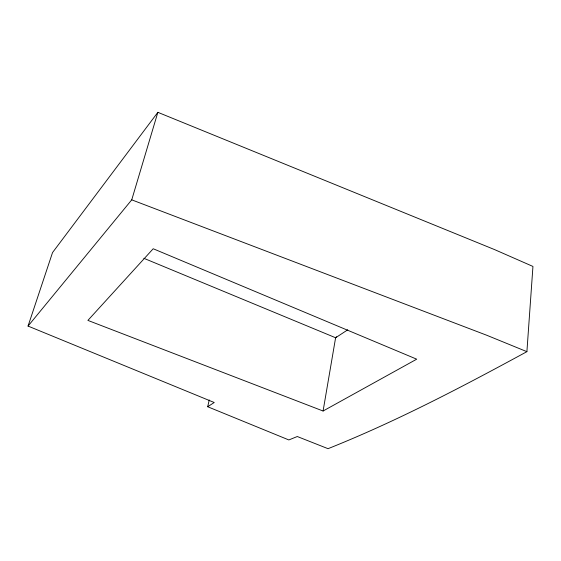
<?xml version="1.0" encoding="UTF-8"?>
<svg xmlns="http://www.w3.org/2000/svg" width="561" height="561" viewBox="0 0 561 561"><rect width="100%" height="100%" fill="white"/><g stroke="black" fill="none" stroke-linecap="round" stroke-linejoin="round"><path stroke-width="0.84" d="M526.905 351.663L532.95 266.44L494.606 249.61L157.858 112.319L52.538 252.555L28.05 326.074L214.232 402.503L207.689 406.739L288.845 439.943L297.288 436.528L328.038 448.681C396.641 421.304 462.089 386.901 526.905 351.663L486.689 335.233L131.737 199.842L28.05 326.074M323.08 411.01L416.711 359.18L153.202 248.747L87.902 320.401L323.08 411.01L335.611 337.757L336.502 336.754M207.689 406.739L209.246 399.965M131.737 199.842L157.858 112.319M347.743 329.805L335.611 337.757L143.847 258.298"/></g></svg>
